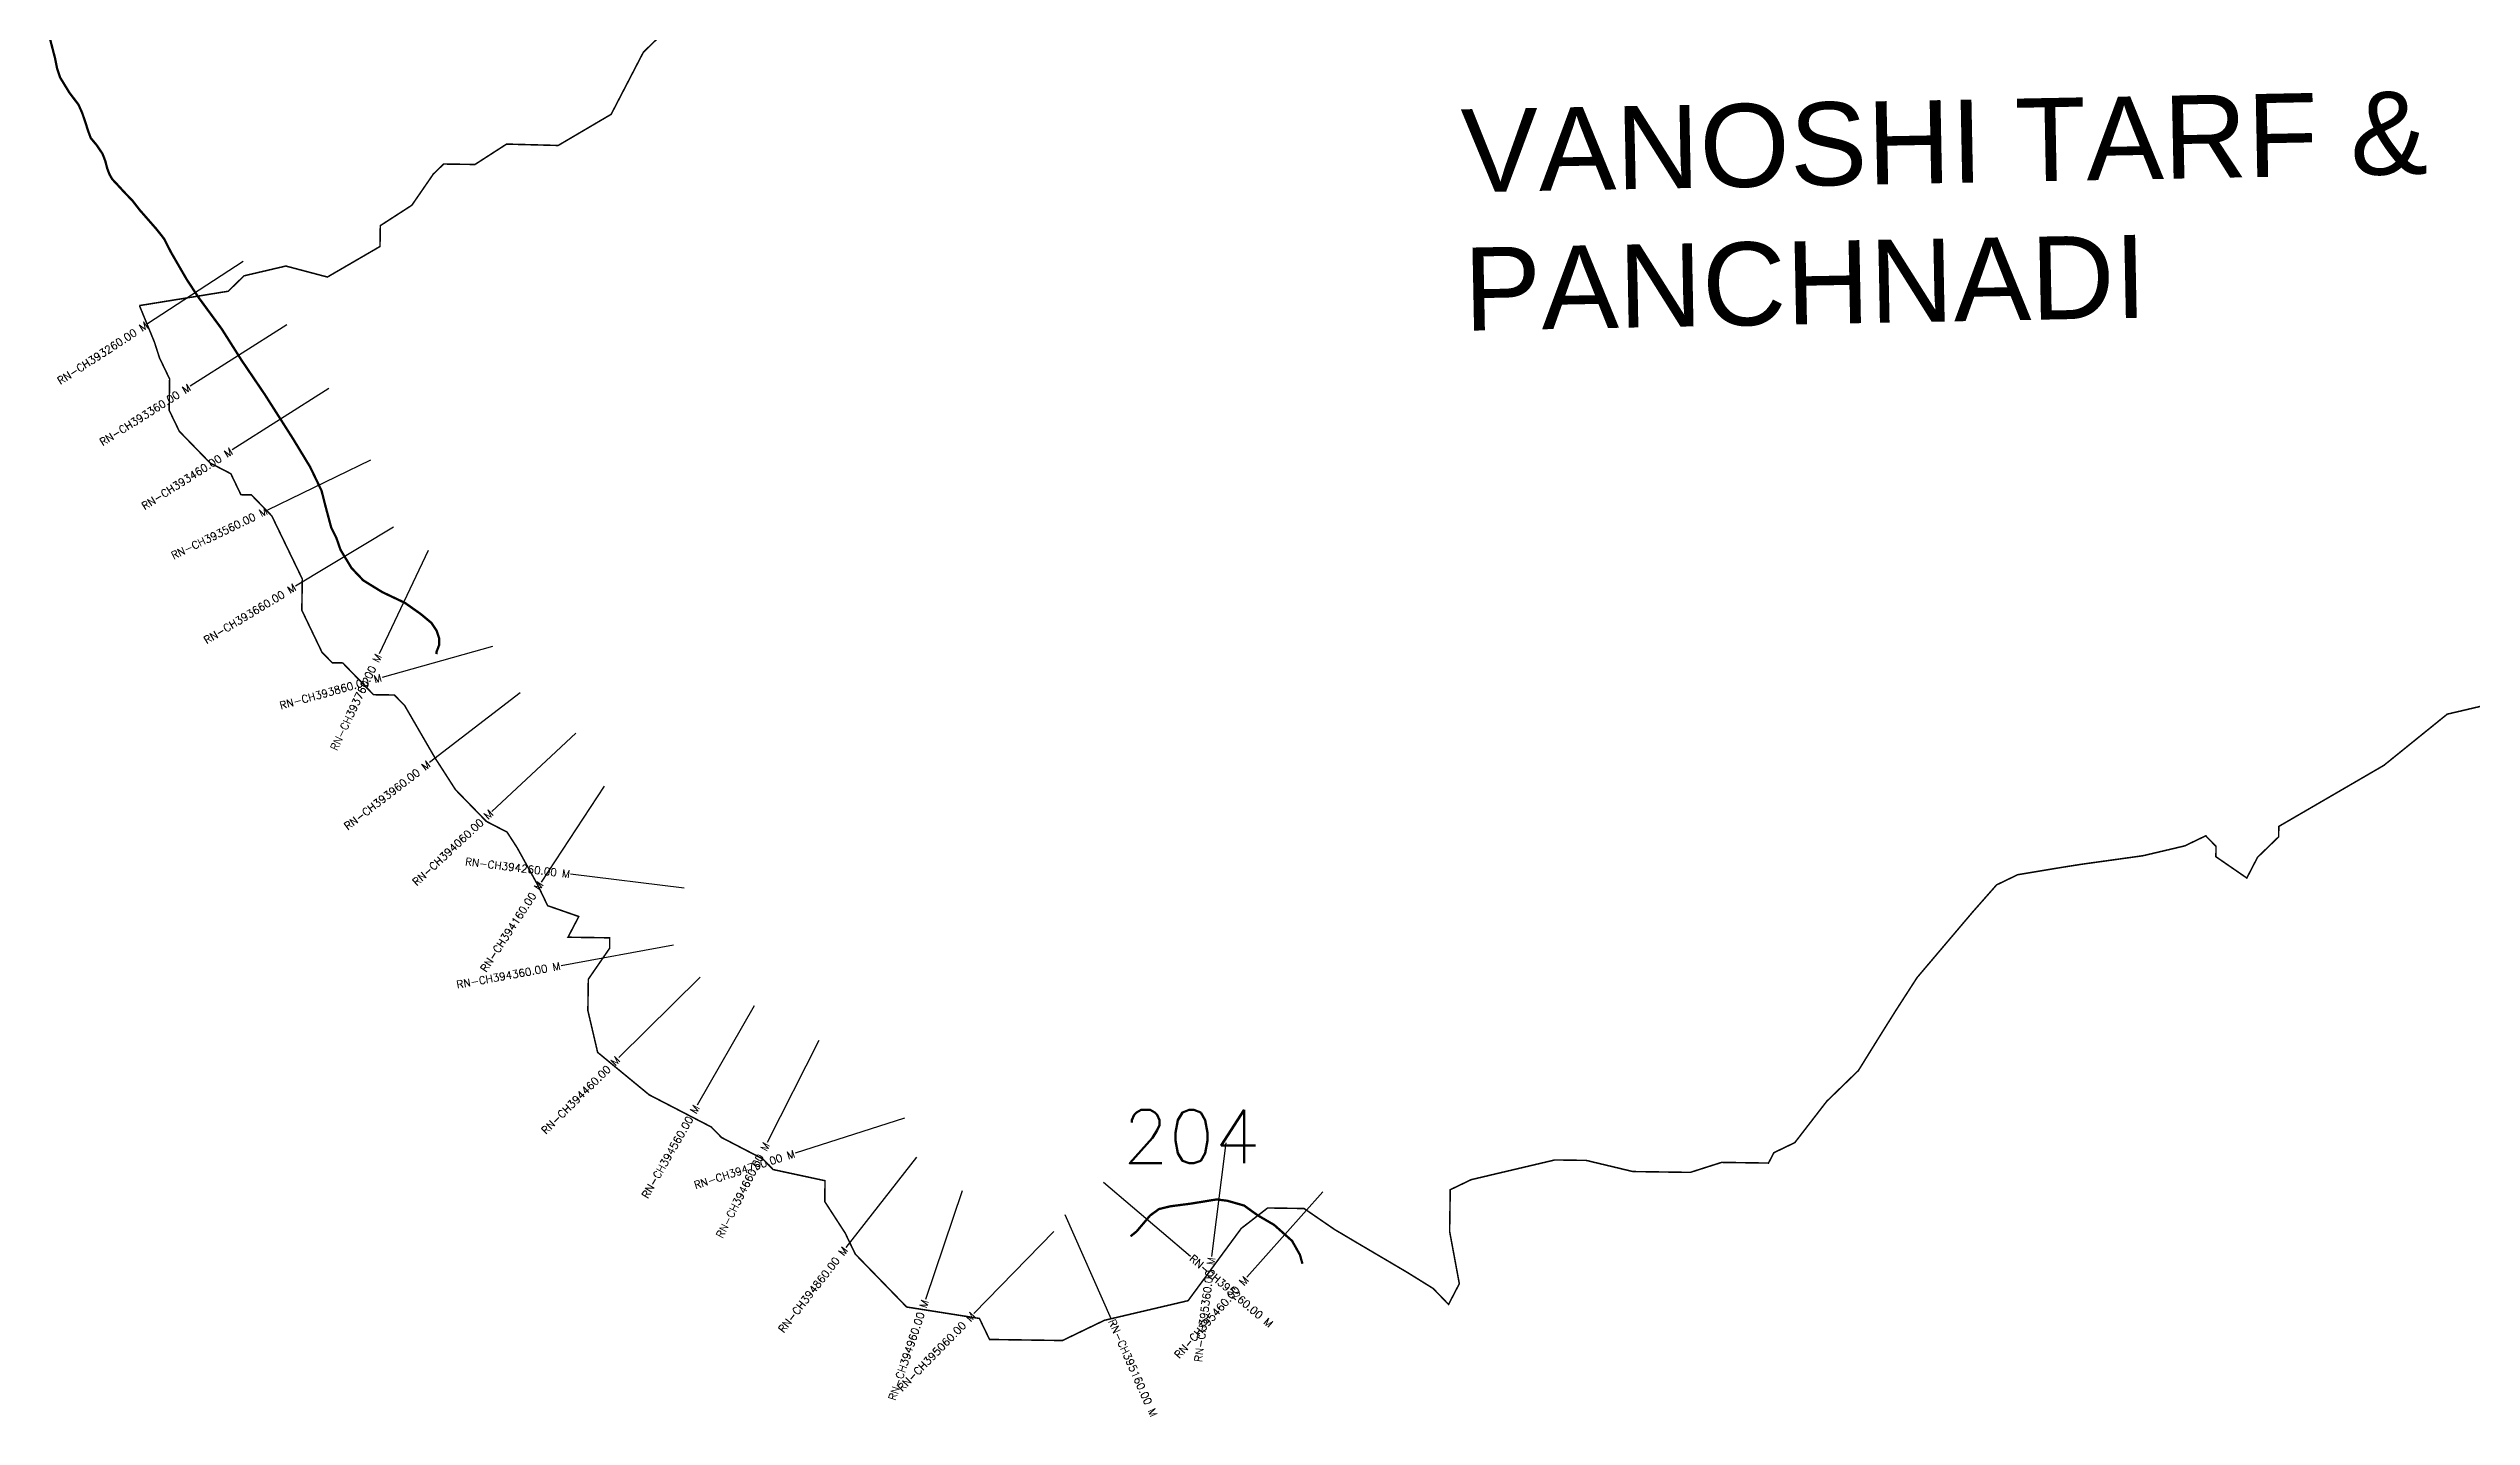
# Model space of a CAD drawing. Header units: feet. Extents: x 301997 to 307916, y 1946508 to 1951204.
# Drawn here: x 302367 to 305542, y 1946508 to 1948300 of the extents above; entities that cross this region are included whole.
import ezdxf
from ezdxf.enums import TextEntityAlignment as Align

# ---------------------------------------------------------------- set-up
doc = ezdxf.new("R2010")
doc.units = ezdxf.units.FT
doc.header["$MEASUREMENT"] = 0
for name, color, linetype in [('CS', 134, 'Continuous'), ('CSMark', 6, 'Continuous'), ('NATURALLY PROTECTED', 3, 'Continuous'), ('VILLAGE NAME', 250, 'Continuous')]:
    doc.layers.add(name, color=color, linetype=linetype)
doc.styles.get("Standard").update_dxf_attribs({"font": 'simplex.shx'})

msp = doc.modelspace()

# ---------------------------------------------------------------- linework, layer by layer
at = {"color": 6, "const_width": 2, "flags": 128}
for points in [[(302486.6, 1947963.4), (302602.9, 1947982.2), (302623.6, 1948002.4), (302678.4, 1948015.2), (302732.8, 1948000.8), (302801.7, 1948040.8), (302802.1, 1948068.1), (302843.4, 1948094.8), (302870.9, 1948134.7), (302871.3, 1948135.4), (302885.1, 1948148.8), (302926.1, 1948148.2), (302967.5, 1948174.9), (303035.1, 1948173.1), (303104.5, 1948213.9), (303146.7, 1948295.2), (303181.3, 1948328.8)], [(305674.1, 1947466.9), (305509.7, 1947428.3), (305426.8, 1947361.3), (305289.1, 1947281.3), (305288.9, 1947267.7), (305261.2, 1947240.8), (305247.2, 1947213.7), (305206.7, 1947241.6), (305206.8, 1947255.2), (305193.4, 1947269), (305165.9, 1947255.8), (305111.1, 1947242.9), (305065.1, 1947236.5), (305031.8, 1947231.9), (305008.2, 1947228.2), (304946.9, 1947218), (304919.4, 1947204.7), (304887.9, 1947169), (304815.3, 1947083.4), (304787.1, 1947039.7), (304766.7, 1947007.2), (304738.4, 1946961.6), (304696.9, 1946921.3), (304655.1, 1946867.2), (304627.7, 1946854), (304620.6, 1946840.4), (304559.2, 1946841.3), (304518.1, 1946828.2), (304443, 1946829.3), (304381.8, 1946843.9), (304340.8, 1946844.5), (304231.2, 1946818.7), (304203.7, 1946805.5), (304202.9, 1946750.9), (304215.6, 1946682.4), (304201.5, 1946655.3), (304181.4, 1946676.1), (304147.6, 1946697.1), (304120.8, 1946712.9), (304079.2, 1946737.4), (304060.2, 1946748.7), (304052.8, 1946753), (304012.2, 1946780.9), (303964.5, 1946781.6), (303929.9, 1946754.8), (303860.3, 1946660.2), (303750.7, 1946634.5), (303695.7, 1946608), (303600.2, 1946609.4), (303586.9, 1946636.9), (303491.6, 1946651.9), (303424.3, 1946721.2), (303411.1, 1946748.7), (303384.3, 1946790), (303384.7, 1946817.3), (303316.7, 1946831.9), (303303.2, 1946845.8), (303249.1, 1946873.9), (303235.6, 1946887.7), (303154.3, 1946929.8), (303086.8, 1946985.4), (303074, 1947040.2), (303074.6, 1947081.2), (303102.5, 1947121.7), (303102.6, 1947135.4), (303048, 1947136.2), (303062.1, 1947163.3), (303021.3, 1947177.5), (303008.1, 1947205), (302985.3, 1947246.3), (302981.5, 1947253.2), (302968.1, 1947273.9), (302941, 1947287.9), (302900.6, 1947329.4), (302879.3, 1947362.5), (302873.9, 1947370.8), (302834, 1947439.6), (302820.5, 1947453.4), (302793.2, 1947453.8), (302752.9, 1947495.4), (302739.2, 1947495.6), (302725.7, 1947509.4), (302699.3, 1947564.4), (302699.9, 1947605.4), (302660, 1947687.9), (302633.2, 1947715.5), (302619.5, 1947715.7), (302606.3, 1947743.2), (302579.1, 1947757.3), (302538.8, 1947798.8), (302525.5, 1947826.3), (302526.1, 1947867.3), (302512.9, 1947894.8), (302506.3, 1947915.3), (302486.6, 1947963.4)]]:
    msp.add_lwpolyline(points, dxfattribs=at)
at = {"layer": 'CS'}
for p, q in [((302622.6, 1948021.3), (302497, 1947939.4)), ((302679.7, 1947938.3), (302553.1, 1947857.8)), ((302734.7, 1947854.8), (302608.2, 1947774.3)), ((302789.2, 1947760.8), (302654.2, 1947695.6)), ((302819.6, 1947673.4), (302691.2, 1947595.9)), ((302864.9, 1947642.6), (302800.4, 1947507.2)), ((302948.9, 1947516.8), (302804.5, 1947476.5)), ((302985.3, 1947456.4), (302866.6, 1947364.8)), ((303058.1, 1947403.3), (302948.4, 1947301)), ((303095.2, 1947334), (303012.9, 1947208.5)), ((303200.3, 1947200.3), (303051.4, 1947218.6)), ((303186.4, 1947125.9), (303038.9, 1947098.9)), ((303221.2, 1947083.9), (303114.5, 1946978.5)), ((303291.8, 1947046.5), (303217.3, 1946916.3)), ((303376.6, 1947001.1), (303308.7, 1946867.3)), ((303488.6, 1946899.1), (303345.7, 1946853.3)), ((303909.8, 1946866.8), (303890.9, 1946718)), ((303504.3, 1946848), (303412, 1946729.8)), ((303564.2, 1946804.1), (303516.4, 1946661.9)), ((303749.4, 1946815.6), (303863.6, 1946718.3)), ((304037, 1946802.9), (303937.3, 1946690.8)), ((303698.9, 1946773.2), (303759.6, 1946636)), ((303684.4, 1946750.7), (303579.6, 1946643.4))]:
    msp.add_line(p, q, dxfattribs=at)
at = {"layer": 'NATURALLY PROTECTED', "const_width": 3, "flags": 128}
for points in [[(302368.9, 1948314.7), (302376.1, 1948287.1), (302378.8, 1948273.5), (302382.7, 1948262.1), (302394.8, 1948242.3), (302406.7, 1948226.6), (302411.5, 1948215.9), (302416.4, 1948201.6), (302418.8, 1948193.7), (302422.8, 1948182.8), (302430.2, 1948174), (302438.1, 1948162.4), (302441.8, 1948152.9), (302444.5, 1948142.6), (302447.5, 1948134.9), (302451, 1948128.9), (302458.3, 1948121.1), (302467, 1948111.6), (302477.3, 1948101), (302487, 1948088.5), (302508.5, 1948064), (302518.8, 1948051), (302527.9, 1948033.2), (302548.3, 1947998), (302563.6, 1947974.6), (302594.5, 1947932.6), (302620.1, 1947892.2), (302650.7, 1947847.1), (302688, 1947788.6), (302710.1, 1947752.2), (302725.1, 1947721.1), (302730.4, 1947700.3), (302737.9, 1947672.3), (302744.6, 1947659), (302750, 1947643.5), (302764.4, 1947619.7), (302779.8, 1947603.5), (302804.6, 1947588.2), (302834.3, 1947574.1), (302854.9, 1947559.6), (302869.1, 1947547.8), (302875.8, 1947537.7), (302879.1, 1947528.1), (302879.2, 1947518.8), (302875.7, 1947509.9), (302875.6, 1947506.9)], [(303784.9, 1946744.5), (303792.7, 1946750.7), (303810.6, 1946771.8), (303822.2, 1946780.2), (303837.1, 1946783.8), (303864, 1946787.3), (303897.8, 1946792.8), (303911.8, 1946791), (303933.6, 1946784.8), (303951.6, 1946771.9), (303972.9, 1946759.5), (303996.5, 1946738.5), (304006.8, 1946720.3), (304010.1, 1946708.5)]]:
    msp.add_lwpolyline(points, dxfattribs=at)

# ---------------------------------------------------------------- texts
at = {"insert": (303774.8, 1946910.1), "char_height": 70, "attachment_point": 1}
msp.add_mtext_dynamic_manual_height_columns('204', width=95.172, gutter_width=1, heights=[0], dxfattribs=at)
at = {"layer": 'CSMark'}
for s, rotation, p in [('RN-CH393260.00 M', 33.0864, (302496.1, 1947938.9)), ('RN-CH393360.00 M', 32.4377, (302552.3, 1947857.3)), ('RN-CH393460.00 M', 32.4715, (302607.3, 1947773.7)), ('RN-CH393560.00 M', 25.7691, (302653.3, 1947695.2)), ('RN-CH393660.00 M', 31.1251, (302690.3, 1947595.4)), ('RN-CH393760.00 M', 64.5355, (302800, 1947506.3)), ('RN-CH393860.00 M', 15.5913, (302803.5, 1947476.3)), ('RN-CH393960.00 M', 37.6531, (302865.8, 1947364.2)), ('RN-CH394060.00 M', 42.9831, (302947.6, 1947300.4)), ('RN-CH394260.00 M', 353.0218, (303050.4, 1947218.7)), ('RN-CH394160.00 M', 56.7485, (303012.4, 1947207.7)), ('RN-CH394360.00 M', 10.3541, (303037.9, 1947098.7)), ('RN-CH394460.00 M', 44.6379, (303113.7, 1946977.8)), ('RN-CH394560.00 M', 60.2198, (303216.8, 1946915.4)), ('RN-CH394760.00 M', 17.7555, (303344.8, 1946853)), ('RN-CH394660.00 M', 63.1005, (303308.3, 1946866.4)), ('RN-CH394860.00 M', 52.011, (303411.4, 1946729)), ('RN-CH395360.00 M', 82.7674, (303890.8, 1946717)), ('RN-CH395460.00 M', 48.3812, (303936.7, 1946690)), ('RN-CH394960.00 M', 71.4313, (303516.1, 1946660.9)), ('RN-CH395060.00 M', 45.6756, (303578.9, 1946642.7))]:
    msp.add_text(s, height=10, rotation=rotation, dxfattribs=at).set_placement(p, align=Align.MIDDLE_RIGHT)
for s, rotation, p in [('RN-CH395260.00 M', 319.5306, (303864.3, 1946717.6)), ('RN-CH395160.00 M', 293.8796, (303760, 1946635.1))]:
    msp.add_text(s, height=10, rotation=rotation, dxfattribs=at).set_placement(p, align=Align.MIDDLE_LEFT)
at = {"layer": 'VILLAGE NAME', "insert": (304216.9, 1948220.4), "char_height": 108.748, "attachment_point": 1, "rotation": 1.1028}
msp.add_mtext_dynamic_manual_height_columns('{\\fArial|b0|i0|c0|p34;VANOSHI TARF & PANCHNADI}', width=1571.314, gutter_width=543.7, heights=[0], dxfattribs=at)

doc.saveas('drawing.dxf')
